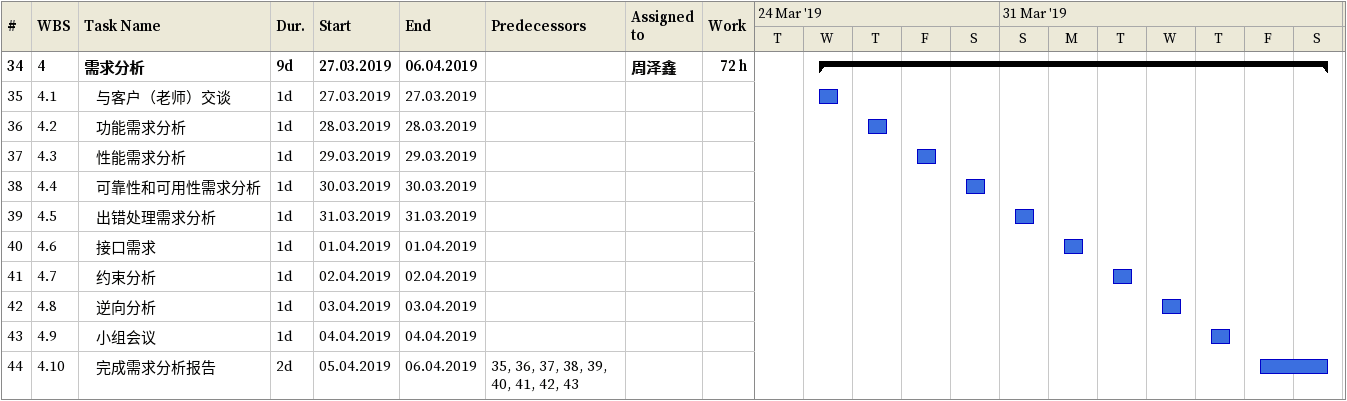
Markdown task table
| ID | WBS | Task | Duration | Start | Finish | Predecessors | Resources | Work (h) |
|---|---|---|---|---|---|---|---|---|
| 34 | 4 | **需求分析** | 9d | 2019-03-27 | 2019-04-06 |  | 周泽鑫 | 72 |
| 35 | 4.1 | 与客户（老师）交谈 | 1d | 2019-03-27 | 2019-03-27 |  |  |  |
| 36 | 4.2 | 功能需求分析 | 1d | 2019-03-28 | 2019-03-28 |  |  |  |
| 37 | 4.3 | 性能需求分析 | 1d | 2019-03-29 | 2019-03-29 |  |  |  |
| 38 | 4.4 | 可靠性和可用性需求分析 | 1d | 2019-03-30 | 2019-03-30 |  |  |  |
| 39 | 4.5 | 出错处理需求分析 | 1d | 2019-03-31 | 2019-03-31 |  |  |  |
| 40 | 4.6 | 接口需求 | 1d | 2019-04-01 | 2019-04-01 |  |  |  |
| 41 | 4.7 | 约束分析 | 1d | 2019-04-02 | 2019-04-02 |  |  |  |
| 42 | 4.8 | 逆向分析 | 1d | 2019-04-03 | 2019-04-03 |  |  |  |
| 43 | 4.9 | 小组会议 | 1d | 2019-04-04 | 2019-04-04 |  |  |  |
| 44 | 4.10 | 完成需求分析报告 | 2d | 2019-04-05 | 2019-04-06 | 35, 36, 37, 38, 39, 40, 41, 42, 43 |  |  |
